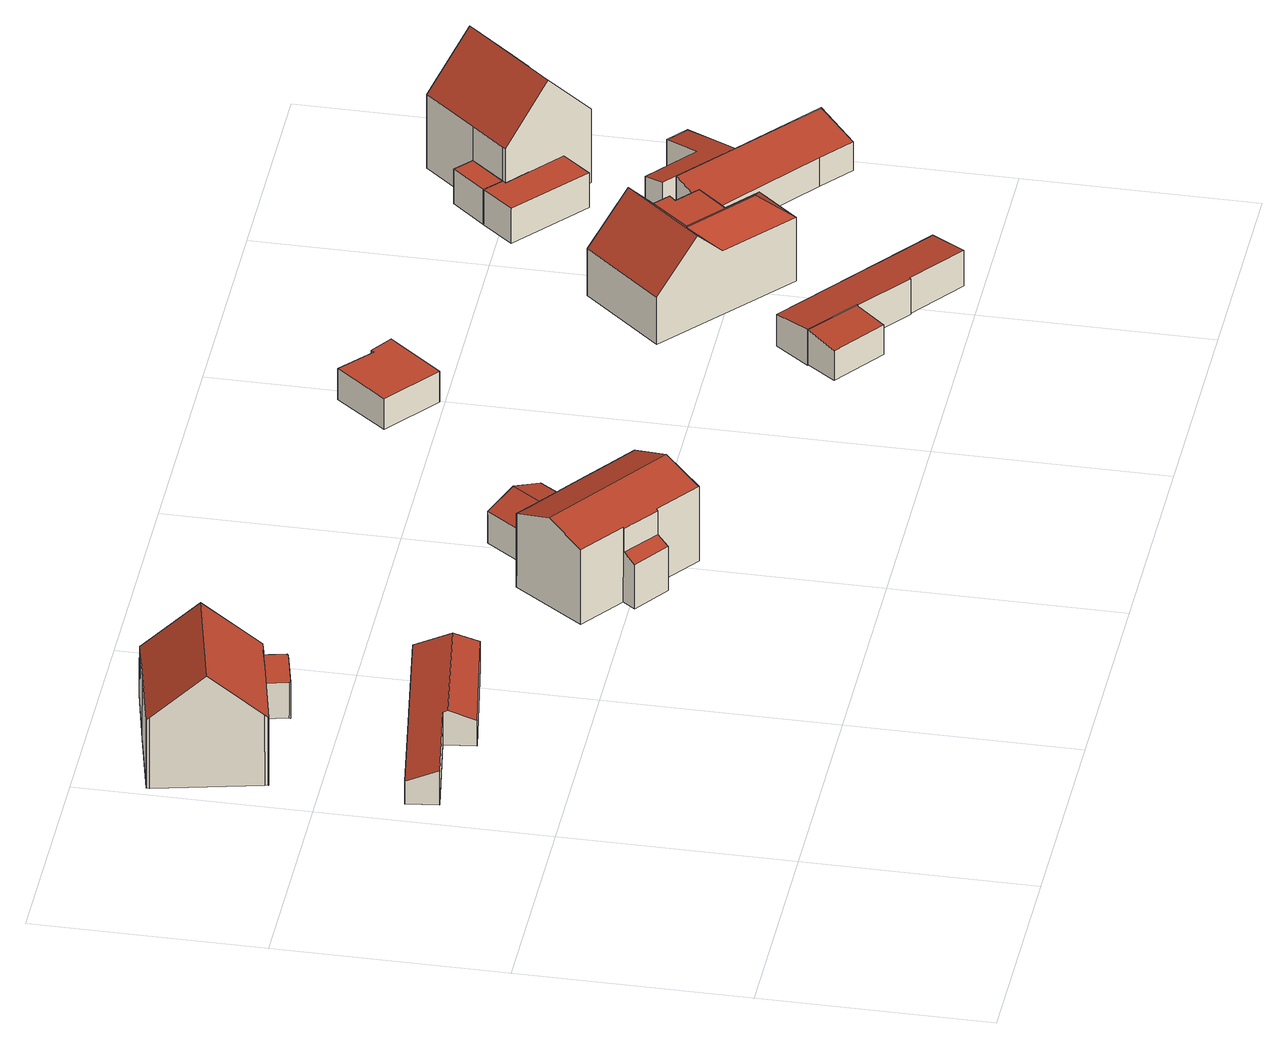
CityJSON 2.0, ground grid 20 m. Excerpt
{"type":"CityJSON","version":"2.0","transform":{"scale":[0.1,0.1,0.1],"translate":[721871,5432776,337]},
"CityObjects":{
"building1":{"type":"Building","attributes":{"Gemeindeschluessel":"09362000","HoeheDach":"342.120","HoeheGrund":"338.740","Methode":"2000","NiedrigsteTraufeDesGebaeudes":"340.919","Geometrietyp2DReferenz":"3000","measuredHeight":3.38,"function":"31001_2000","roofType":"3100"},"geometry":[{"type":"Solid","lod":"2","boundaries":[[[[0,1,2,3,4,5]],[[6,7,8,9,10,11]],[[10,0,5,11]],[[12,13,3,2]],[[9,1,0,10]],[[11,5,4,6]],[[6,4,3,13,7]],[[7,13,12,8]],[[8,12,2,1,9]]]],"semantics":{"surfaces":[{"type":"RoofSurface","Dachneigung":"69.468","Dachorientierung":"351.431","Flaeche":"63.574","Z_MAX":"3.380","Z_MAX_ASL":"342.120","Z_MIN":"2.179","Z_MIN_ASL":"340.919"},{"type":"GroundSurface","Flaeche":"85.330","Z_MAX":"0.000","Z_MAX_ASL":"338.740","Z_MIN":"0.000","Z_MIN_ASL":"338.740"},{"type":"WallSurface","Flaeche":"7.539","Z_MAX":"3.224","Z_MAX_ASL":"341.964","Z_MIN":"0.000","Z_MIN_ASL":"338.740"},{"type":"RoofSurface","Dachneigung":"69.458","Dachorientierung":"171.430","Flaeche":"27.546","Z_MAX":"3.380","Z_MAX_ASL":"342.120","Z_MIN":"2.502","Z_MIN_ASL":"341.242"},{"type":"WallSurface","Flaeche":"27.440","Z_MAX":"3.224","Z_MAX_ASL":"341.964","Z_MIN":"0.000","Z_MIN_ASL":"338.740"},{"type":"WallSurface","Flaeche":"43.047","Z_MAX":"2.179","Z_MAX_ASL":"340.919","Z_MIN":"0.000","Z_MIN_ASL":"338.740"},{"type":"WallSurface","Flaeche":"15.580","Z_MAX":"3.380","Z_MAX_ASL":"342.120","Z_MIN":"0.000","Z_MIN_ASL":"338.740"},{"type":"WallSurface","Flaeche":"28.262","Z_MAX":"2.535","Z_MAX_ASL":"341.275","Z_MIN":"0.000","Z_MIN_ASL":"338.740"},{"type":"WallSurface","Flaeche":"8.462","Z_MAX":"3.380","Z_MAX_ASL":"342.120","Z_MIN":"0.000","Z_MIN_ASL":"338.740"}],"values":[[0,1,2,3,4,5,6,7,8]]}}]},
"building2":{"type":"Building","attributes":{"Gemeindeschluessel":"09362000","HoeheDach":"348.760","HoeheGrund":"337.984","Methode":"2000","NiedrigsteTraufeDesGebaeudes":"341.510","Geometrietyp2DReferenz":"3000","measuredHeight":10.78,"function":"31001_1000","roofType":"3100"},"address":[{"Country":"Germany","Locality":"Regensburg","ThoroughfareName":"Mattinger Straße 7a,7b"}],"geometry":[{"type":"MultiSurface","lod":"2","boundaries":[[[14,15,16,17]],[[18,19,20,21]],[[22,23,24,25]],[[26,27,28,29,30]],[[31,32,33,34]],[[28,35,36,16,15,37,38,39,29]],[[40,35,28,27]],[[41,42,43,44,20,19,24,23,45,46]],[[47,46,45,48]],[[47,49,50,51,41,46]],[[14,17,52,40,27,26,34,31,34,49,47,48,22,25,18,21,53]],[[52,36,35,40]],[[17,16,36,52]],[[23,22,48,45]],[[34,33,50,49]],[[21,20,44,53]],[[30,29,39,51,50,33,32,33]],[[25,24,19,18]],[[41,51,39,38,42]],[[14,53,44,43,37,15]],[[42,38,37,43]],[[26,30,33,34]]],"semantics":{"surfaces":[{"type":"WallSurface","Flaeche":"15.917","Z_MAX":"6.683","Z_MAX_ASL":"344.667","Z_MIN":"0.000","Z_MIN_ASL":"337.984"},{"type":"WallSurface","Flaeche":"14.141","Z_MAX":"3.526","Z_MAX_ASL":"341.510","Z_MIN":"0.000","Z_MIN_ASL":"337.984"},{"type":"WallSurface","Flaeche":"0.212","Z_MAX":"3.526","Z_MAX_ASL":"341.510","Z_MIN":"0.000","Z_MIN_ASL":"337.984"},{"type":"WallSurface","Flaeche":"82.872","Z_MAX":"10.776","Z_MAX_ASL":"348.760","Z_MIN":"0.000","Z_MIN_ASL":"337.984"},{"type":"WallSurface","Flaeche":"0.346","Z_MAX":"6.750","Z_MAX_ASL":"344.734","Z_MIN":"0.000","Z_MIN_ASL":"337.984"},{"type":"RoofSurface","Dachneigung":"50.559","Dachorientierung":"167.178","Flaeche":"68.698","Z_MAX":"10.776","Z_MAX_ASL":"348.760","Z_MIN":"6.666","Z_MIN_ASL":"344.650"},{"type":"WallSurface","Flaeche":"1.537","Z_MAX":"6.908","Z_MAX_ASL":"344.892","Z_MIN":"0.000","Z_MIN_ASL":"337.984"},{"type":"RoofSurface","Dachneigung":"90.000","Dachorientierung":"-1.000","Flaeche":"39.101","Z_MAX":"3.526","Z_MAX_ASL":"341.510","Z_MIN":"3.526","Z_MIN_ASL":"341.510"},{"type":"WallSurface","Flaeche":"33.890","Z_MAX":"6.706","Z_MAX_ASL":"344.690","Z_MIN":"0.000","Z_MIN_ASL":"337.984"},{"type":"GroundSurface","Flaeche":"144.745","Z_MAX":"0.000","Z_MAX_ASL":"337.984","Z_MIN":"0.000","Z_MIN_ASL":"337.984"},{"type":"WallSurface","Flaeche":"0.411","Z_MAX":"6.713","Z_MAX_ASL":"344.697","Z_MIN":"0.000","Z_MIN_ASL":"337.984"},{"type":"WallSurface","Flaeche":"47.481","Z_MAX":"6.680","Z_MAX_ASL":"344.664","Z_MIN":"0.000","Z_MIN_ASL":"337.984"},{"type":"WallSurface","Flaeche":"42.250","Z_MAX":"3.526","Z_MAX_ASL":"341.510","Z_MIN":"0.000","Z_MIN_ASL":"337.984"},{"type":"WallSurface","Flaeche":"47.434","Z_MAX":"6.708","Z_MAX_ASL":"344.692","Z_MIN":"0.000","Z_MIN_ASL":"337.984"},{"type":"WallSurface","Flaeche":"0.216","Z_MAX":"3.526","Z_MAX_ASL":"341.510","Z_MIN":"0.000","Z_MIN_ASL":"337.984"},{"type":"RoofSurface","Dachneigung":"50.551","Dachorientierung":"347.181","Flaeche":"68.111","Z_MAX":"10.776","Z_MAX_ASL":"348.760","Z_MIN":"6.704","Z_MIN_ASL":"344.688"},{"type":"WallSurface","Flaeche":"0.250","Z_MAX":"3.526","Z_MAX_ASL":"341.510","Z_MIN":"0.000","Z_MIN_ASL":"337.984"},{"type":"WallSurface","Flaeche":"51.749","Z_MAX":"10.776","Z_MAX_ASL":"348.760","Z_MIN":"3.526","Z_MIN_ASL":"341.510"},{"type":"WallSurface","Flaeche":"7.667","Z_MAX":"6.683","Z_MAX_ASL":"344.667","Z_MIN":"0.000","Z_MIN_ASL":"337.984"},{"type":"WallSurface","Flaeche":"3.451","Z_MAX":"6.666","Z_MAX_ASL":"344.650","Z_MIN":"3.526","Z_MIN_ASL":"341.510"},{"type":"WallSurface","Flaeche":"1.598","Z_MAX":"6.941","Z_MAX_ASL":"344.925","Z_MIN":"0.000","Z_MIN_ASL":"337.984"}],"values":[0,1,2,3,4,5,6,7,2,8,9,10,11,12,13,14,15,16,17,18,19,20]}}]},
"building3":{"type":"Building","attributes":{"Gemeindeschluessel":"09362000","HoeheDach":"347.320","HoeheGrund":"338.700","Methode":"2000","NiedrigsteTraufeDesGebaeudes":"342.959","Geometrietyp2DReferenz":"3000","measuredHeight":8.62,"function":"31001_1000","roofType":"3100"},"address":[{"Country":"Germany","Locality":"Regensburg","ThoroughfareName":"Fährenweg 24"}],"geometry":[{"type":"Solid","lod":"2","boundaries":[[[[54,55,56,57]],[[58,59,60,61,62,63,64,65]],[[66,67,68,69]],[[70,62,61,71]],[[72,73,74,75]],[[73,60,59,74]],[[66,76,65,64,67]],[[70,71,77,78,79,76,66,69,54,57]],[[63,56,55,68,67,64]],[[79,78,75,74,59,58]],[[79,58,65,76]],[[70,57,56,63,62]],[[77,72,75,78]],[[69,68,55,54]],[[77,71,61,60,73,72]]]],"semantics":{"surfaces":[{"type":"WallSurface","Flaeche":"39.959","Z_MAX":"7.248","Z_MAX_ASL":"345.948","Z_MIN":"-0.000","Z_MIN_ASL":"338.700"},{"type":"RoofSurface","Dachneigung":"70.032","Dachorientierung":"218.053","Flaeche":"53.145","Z_MAX":"8.620","Z_MAX_ASL":"347.320","Z_MIN":"7.230","Z_MIN_ASL":"345.930"},{"type":"WallSurface","Flaeche":"12.701","Z_MAX":"7.248","Z_MAX_ASL":"345.948","Z_MIN":"-0.000","Z_MIN_ASL":"338.700"},{"type":"WallSurface","Flaeche":"34.389","Z_MAX":"7.260","Z_MAX_ASL":"345.960","Z_MIN":"-0.000","Z_MIN_ASL":"338.700"},{"type":"RoofSurface","Dachneigung":"62.471","Dachorientierung":"218.053","Flaeche":"5.537","Z_MAX":"4.940","Z_MAX_ASL":"343.640","Z_MIN":"4.259","Z_MIN_ASL":"342.959"},{"type":"WallSurface","Flaeche":"8.647","Z_MAX":"7.230","Z_MAX_ASL":"345.930","Z_MIN":"4.940","Z_MIN_ASL":"343.640"},{"type":"WallSurface","Flaeche":"59.768","Z_MAX":"8.620","Z_MAX_ASL":"347.320","Z_MIN":"-0.000","Z_MIN_ASL":"338.700"},{"type":"GroundSurface","Flaeche":"104.947","Z_MAX":"-0.000","Z_MAX_ASL":"338.700","Z_MIN":"-0.000","Z_MIN_ASL":"338.700"},{"type":"RoofSurface","Dachneigung":"70.032","Dachorientierung":"38.053","Flaeche":"53.290","Z_MAX":"8.620","Z_MAX_ASL":"347.320","Z_MIN":"7.247","Z_MIN_ASL":"345.947"},{"type":"WallSurface","Flaeche":"6.485","Z_MAX":"7.256","Z_MAX_ASL":"345.956","Z_MIN":"-0.000","Z_MIN_ASL":"338.700"},{"type":"WallSurface","Flaeche":"34.268","Z_MAX":"7.256","Z_MAX_ASL":"345.956","Z_MIN":"-0.000","Z_MIN_ASL":"338.700"},{"type":"WallSurface","Flaeche":"59.686","Z_MAX":"8.620","Z_MAX_ASL":"347.320","Z_MIN":"-0.000","Z_MIN_ASL":"338.700"},{"type":"WallSurface","Flaeche":"16.053","Z_MAX":"4.264","Z_MAX_ASL":"342.964","Z_MIN":"-0.000","Z_MIN_ASL":"338.700"},{"type":"WallSurface","Flaeche":"43.524","Z_MAX":"7.248","Z_MAX_ASL":"345.948","Z_MIN":"-0.000","Z_MIN_ASL":"338.700"},{"type":"WallSurface","Flaeche":"6.601","Z_MAX":"7.260","Z_MAX_ASL":"345.960","Z_MIN":"-0.000","Z_MIN_ASL":"338.700"}],"values":[[0,1,2,3,4,5,6,7,8,9,10,11,12,13,14]]}}]},
"building4":{"type":"Building","attributes":{"Gemeindeschluessel":"09362000","HoeheDach":"343.844","HoeheGrund":"339.570","Methode":"1000","NiedrigsteTraufeDesGebaeudes":"342.723","Geometrietyp2DReferenz":"3000","measuredHeight":4.27,"function":"31001_2000","roofType":"3100"},"geometry":[{"type":"Solid","lod":"2","boundaries":[[[[80,81,82,83]],[[82,81,84,85]],[[83,82,85,86,87]],[[88,89,84,81,80]],[[88,80,83,87]],[[87,86,89,88]],[[85,84,89,86]]]],"semantics":{"surfaces":[{"type":"WallSurface","Flaeche":"16.562","Z_MAX":"3.158","Z_MAX_ASL":"342.728","Z_MIN":"0.000","Z_MIN_ASL":"339.570"},{"type":"RoofSurface","Dachneigung":"69.587","Dachorientierung":"125.684","Flaeche":"16.837","Z_MAX":"4.274","Z_MAX_ASL":"343.844","Z_MIN":"3.153","Z_MIN_ASL":"342.723"},{"type":"WallSurface","Flaeche":"22.315","Z_MAX":"4.274","Z_MAX_ASL":"343.844","Z_MIN":"0.000","Z_MIN_ASL":"339.570"},{"type":"WallSurface","Flaeche":"22.359","Z_MAX":"4.274","Z_MAX_ASL":"343.844","Z_MIN":"0.000","Z_MIN_ASL":"339.570"},{"type":"GroundSurface","Flaeche":"31.572","Z_MAX":"0.000","Z_MAX_ASL":"339.570","Z_MIN":"0.000","Z_MIN_ASL":"339.570"},{"type":"WallSurface","Flaeche":"16.571","Z_MAX":"3.155","Z_MAX_ASL":"342.725","Z_MIN":"0.000","Z_MIN_ASL":"339.570"},{"type":"RoofSurface","Dachneigung":"69.593","Dachorientierung":"305.683","Flaeche":"16.854","Z_MAX":"4.274","Z_MAX_ASL":"343.844","Z_MIN":"3.155","Z_MIN_ASL":"342.725"}],"values":[[0,1,2,3,4,5,6]]}}]},
"building5":{"type":"Building","attributes":{"Gemeindeschluessel":"09362000","HoeheDach":"343.209","HoeheGrund":"340.250","Methode":"1000","NiedrigsteTraufeDesGebaeudes":"343.209","Geometrietyp2DReferenz":"3000","measuredHeight":2.96,"function":"31001_2000","roofType":"1000"},"geometry":[{"type":"Solid","lod":"2","boundaries":[[[[90,91,92,93,94,95]],[[96,97,92,91]],[[97,98,93,92]],[[99,100,90,95]],[[99,95,94,101]],[[99,101,98,97,96,100]],[[98,101,94,93]],[[96,91,90,100]]]],"semantics":{"surfaces":[{"type":"RoofSurface","Dachneigung":"90.000","Dachorientierung":"-1.000","Flaeche":"35.168","Z_MAX":"2.959","Z_MAX_ASL":"343.209","Z_MIN":"2.959","Z_MIN_ASL":"343.209"},{"type":"WallSurface","Flaeche":"1.091","Z_MAX":"2.959","Z_MAX_ASL":"343.209","Z_MIN":"0.000","Z_MIN_ASL":"340.250"},{"type":"WallSurface","Flaeche":"11.184","Z_MAX":"2.959","Z_MAX_ASL":"343.209","Z_MIN":"0.000","Z_MIN_ASL":"340.250"},{"type":"WallSurface","Flaeche":"17.900","Z_MAX":"2.959","Z_MAX_ASL":"343.209","Z_MIN":"0.000","Z_MIN_ASL":"340.250"},{"type":"WallSurface","Flaeche":"17.884","Z_MAX":"2.959","Z_MAX_ASL":"343.209","Z_MIN":"0.000","Z_MIN_ASL":"340.250"},{"type":"GroundSurface","Flaeche":"35.168","Z_MAX":"0.000","Z_MAX_ASL":"340.250","Z_MIN":"0.000","Z_MIN_ASL":"340.250"},{"type":"WallSurface","Flaeche":"17.083","Z_MAX":"2.959","Z_MAX_ASL":"343.209","Z_MIN":"0.000","Z_MIN_ASL":"340.250"},{"type":"WallSurface","Flaeche":"6.711","Z_MAX":"2.959","Z_MAX_ASL":"343.209","Z_MIN":"0.000","Z_MIN_ASL":"340.250"}],"values":[[0,1,2,3,4,5,6,7]]}}]},
"building6":{"type":"Building","attributes":{"Gemeindeschluessel":"09362000","HoeheDach":"343.986","HoeheGrund":"340.610","Methode":"1000","NiedrigsteTraufeDesGebaeudes":"343.515","Geometrietyp2DReferenz":"3000","measuredHeight":3.38,"function":"31001_2000","roofType":"1000"},"geometry":[{"type":"Solid","lod":"2","boundaries":[[[[102,103,104,105]],[[106,107,104,103,108]],[[109,108,103,102]],[[110,111,109,102,105]],[[111,106,108,109]],[[110,107,106,111]],[[105,104,107,110]]]],"semantics":{"surfaces":[{"type":"WallSurface","Flaeche":"18.459","Z_MAX":"3.376","Z_MAX_ASL":"343.986","Z_MIN":"0.000","Z_MIN_ASL":"340.610"},{"type":"RoofSurface","Dachneigung":"81.502","Dachorientierung":"216.674","Flaeche":"17.324","Z_MAX":"3.376","Z_MAX_ASL":"343.986","Z_MIN":"2.905","Z_MIN_ASL":"343.515"},{"type":"WallSurface","Flaeche":"9.897","Z_MAX":"3.376","Z_MAX_ASL":"343.986","Z_MIN":"0.000","Z_MIN_ASL":"340.610"},{"type":"GroundSurface","Flaeche":"17.134","Z_MAX":"0.000","Z_MAX_ASL":"340.610","Z_MIN":"0.000","Z_MIN_ASL":"340.610"},{"type":"WallSurface","Flaeche":"16.174","Z_MAX":"2.905","Z_MAX_ASL":"343.515","Z_MIN":"0.000","Z_MIN_ASL":"340.610"},{"type":"WallSurface","Flaeche":"9.091","Z_MAX":"3.340","Z_MAX_ASL":"343.950","Z_MIN":"0.000","Z_MIN_ASL":"340.610"},{"type":"WallSurface","Flaeche":"0.476","Z_MAX":"3.361","Z_MAX_ASL":"343.971","Z_MIN":"0.000","Z_MIN_ASL":"340.610"}],"values":[[0,1,2,3,4,5,6]]}}]},
"building7":{"type":"Building","attributes":{"Gemeindeschluessel":"09362000","HoeheDach":"344.016","HoeheGrund":"340.540","Methode":"1000","NiedrigsteTraufeDesGebaeudes":"343.587","Geometrietyp2DReferenz":"3000","measuredHeight":3.48,"function":"31001_2000","roofType":"9999"},"geometry":[{"type":"Solid","lod":"2","boundaries":[[[[112,113,114,115]],[[104,116,117,118,119,114,113,120,103]],[[115,114,119,121]],[[122,103,120,123]],[[124,117,116,125]],[[126,104,103,122]],[[122,123,112,115,121,127,124,125,126]],[[127,118,117,124]],[[125,116,104,126]],[[123,120,113,112]],[[121,119,118,127]]]],"semantics":{"surfaces":[{"type":"WallSurface","Flaeche":"18.153","Z_MAX":"3.047","Z_MAX_ASL":"343.587","Z_MIN":"0.000","Z_MIN_ASL":"340.540"},{"type":"RoofSurface","Dachneigung":"83.812","Dachorientierung":"37.476","Flaeche":"65.461","Z_MAX":"3.476","Z_MAX_ASL":"344.016","Z_MIN":"3.047","Z_MIN_ASL":"343.587"},{"type":"WallSurface","Flaeche":"12.327","Z_MAX":"3.458","Z_MAX_ASL":"343.998","Z_MIN":"0.000","Z_MIN_ASL":"340.540"},{"type":"WallSurface","Flaeche":"12.108","Z_MAX":"3.451","Z_MAX_ASL":"343.991","Z_MIN":"0.000","Z_MIN_ASL":"340.540"},{"type":"WallSurface","Flaeche":"19.605","Z_MAX":"3.476","Z_MAX_ASL":"344.016","Z_MIN":"0.000","Z_MIN_ASL":"340.540"},{"type":"WallSurface","Flaeche":"18.917","Z_MAX":"3.453","Z_MAX_ASL":"343.993","Z_MIN":"0.000","Z_MIN_ASL":"340.540"},{"type":"GroundSurface","Flaeche":"65.079","Z_MAX":"0.000","Z_MAX_ASL":"340.540","Z_MIN":"0.000","Z_MIN_ASL":"340.540"},{"type":"WallSurface","Flaeche":"0.637","Z_MAX":"3.476","Z_MAX_ASL":"344.016","Z_MIN":"0.000","Z_MIN_ASL":"340.540"},{"type":"WallSurface","Flaeche":"0.492","Z_MAX":"3.469","Z_MAX_ASL":"344.009","Z_MIN":"0.000","Z_MIN_ASL":"340.540"},{"type":"WallSurface","Flaeche":"33.838","Z_MAX":"3.047","Z_MAX_ASL":"343.587","Z_MIN":"0.000","Z_MIN_ASL":"340.540"},{"type":"WallSurface","Flaeche":"20.513","Z_MAX":"3.458","Z_MAX_ASL":"343.998","Z_MIN":"0.000","Z_MIN_ASL":"340.540"}],"values":[[0,1,2,3,4,5,6,7,8,9,10]]}}]},
"building8":{"type":"Building","attributes":{"Gemeindeschluessel":"09362000","HoeheDach":"349.330","HoeheGrund":"340.460","Methode":"2000","NiedrigsteTraufeDesGebaeudes":"345.070","Geometrietyp2DReferenz":"3000","measuredHeight":8.87,"function":"31001_1000","roofType":"3100"},"address":[{"Country":"Germany","Locality":"Regensburg","ThoroughfareName":"Fährenweg 11"}],"geometry":[{"type":"Solid","lod":"2","boundaries":[[[[128,129,130,131,132,133]],[[134,135,136,137,138]],[[139,140,141,142,143,144]],[[145,146,138,137,147,148]],[[144,146,145]],[[137,136,149,133,132,147]],[[150,146,144,143]],[[134,138,146,150]],[[131,130,141,140]],[[128,133,149,151]],[[142,129,128,151,135,134,150,143]],[[142,141,130,129]],[[131,140,139,148,147,132]],[[145,148,139,144]],[[151,149,136,135]]]],"semantics":{"surfaces":[{"type":"WallSurface","Flaeche":"58.596","Z_MAX":"8.870","Z_MAX_ASL":"349.330","Z_MIN":"0.000","Z_MIN_ASL":"340.460"},{"type":"WallSurface","Flaeche":"21.488","Z_MAX":"6.204","Z_MAX_ASL":"346.664","Z_MIN":"0.000","Z_MIN_ASL":"340.460"},{"type":"WallSurface","Flaeche":"96.081","Z_MAX":"8.870","Z_MAX_ASL":"349.330","Z_MIN":"0.000","Z_MIN_ASL":"340.460"},{"type":"RoofSurface","Dachneigung":"51.103","Dachorientierung":"42.997","Flaeche":"22.872","Z_MAX":"8.110","Z_MAX_ASL":"348.570","Z_MIN":"6.160","Z_MIN_ASL":"346.620"},{"type":"RoofSurface","Dachneigung":"51.120","Dachorientierung":"133.033","Flaeche":"7.179","Z_MAX":"8.110","Z_MAX_ASL":"348.570","Z_MIN":"6.200","Z_MIN_ASL":"346.660"},{"type":"RoofSurface","Dachneigung":"90.000","Dachorientierung":"-1.000","Flaeche":"15.432","Z_MAX":"6.160","Z_MAX_ASL":"346.620","Z_MIN":"6.160","Z_MIN_ASL":"346.620"},{"type":"WallSurface","Flaeche":"29.320","Z_MAX":"6.206","Z_MAX_ASL":"346.666","Z_MIN":"0.000","Z_MIN_ASL":"340.460"},{"type":"WallSurface","Flaeche":"21.820","Z_MAX":"6.206","Z_MAX_ASL":"346.666","Z_MIN":"0.000","Z_MIN_ASL":"340.460"},{"type":"RoofSurface","Dachneigung":"44.881","Dachorientierung":"313.112","Flaeche":"54.196","Z_MAX":"8.870","Z_MAX_ASL":"349.330","Z_MIN":"4.610","Z_MIN_ASL":"345.070"},{"type":"WallSurface","Flaeche":"4.969","Z_MAX":"6.160","Z_MAX_ASL":"346.620","Z_MIN":"0.000","Z_MIN_ASL":"340.460"},{"type":"GroundSurface","Flaeche":"114.100","Z_MAX":"0.000","Z_MAX_ASL":"340.460","Z_MIN":"0.000","Z_MIN_ASL":"340.460"},{"type":"WallSurface","Flaeche":"41.554","Z_MAX":"4.610","Z_MAX_ASL":"345.070","Z_MIN":"0.000","Z_MIN_ASL":"340.460"},{"type":"RoofSurface","Dachneigung":"44.544","Dachorientierung":"133.112","Flaeche":"27.676","Z_MAX":"8.870","Z_MAX_ASL":"349.330","Z_MIN":"6.160","Z_MIN_ASL":"346.620"},{"type":"RoofSurface","Dachneigung":"51.103","Dachorientierung":"222.997","Flaeche":"22.644","Z_MAX":"8.110","Z_MAX_ASL":"348.570","Z_MIN":"6.200","Z_MIN_ASL":"346.660"},{"type":"WallSurface","Flaeche":"15.386","Z_MAX":"6.160","Z_MAX_ASL":"346.620","Z_MIN":"0.000","Z_MIN_ASL":"340.460"}],"values":[[0,1,2,3,4,5,6,7,8,9,10,11,12,13,14]]}}]},
"building9":{"type":"Building","attributes":{"Gemeindeschluessel":"09362000","HoeheDach":"344.310","HoeheGrund":"340.920","Methode":"2000","NiedrigsteTraufeDesGebaeudes":"344.310","Geometrietyp2DReferenz":"3000","measuredHeight":3.39,"function":"31001_2000","roofType":"1000"},"geometry":[{"type":"Solid","lod":"2","boundaries":[[[[152,153,154,155]],[[156,157,158,159]],[[160,161,157,156]],[[162,154,153,158,157,161]],[[155,154,162,163]],[[160,156,159,152,155,163]],[[163,162,161,160]],[[159,158,153,152]]]],"semantics":{"surfaces":[{"type":"WallSurface","Flaeche":"20.802","Z_MAX":"3.390","Z_MAX_ASL":"344.310","Z_MIN":"0.000","Z_MIN_ASL":"340.920"},{"type":"WallSurface","Flaeche":"6.790","Z_MAX":"3.390","Z_MAX_ASL":"344.310","Z_MIN":"0.000","Z_MIN_ASL":"340.920"},{"type":"WallSurface","Flaeche":"12.048","Z_MAX":"3.390","Z_MAX_ASL":"344.310","Z_MIN":"0.000","Z_MIN_ASL":"340.920"},{"type":"RoofSurface","Dachneigung":"90.000","Dachorientierung":"-1.000","Flaeche":"26.881","Z_MAX":"3.390","Z_MAX_ASL":"344.310","Z_MIN":"3.390","Z_MIN_ASL":"344.310"},{"type":"WallSurface","Flaeche":"10.895","Z_MAX":"3.390","Z_MAX_ASL":"344.310","Z_MIN":"0.000","Z_MIN_ASL":"340.920"},{"type":"GroundSurface","Flaeche":"26.881","Z_MAX":"0.000","Z_MAX_ASL":"340.920","Z_MIN":"0.000","Z_MIN_ASL":"340.920"},{"type":"WallSurface","Flaeche":"27.667","Z_MAX":"3.390","Z_MAX_ASL":"344.310","Z_MIN":"0.000","Z_MIN_ASL":"340.920"},{"type":"WallSurface","Flaeche":"1.130","Z_MAX":"3.390","Z_MAX_ASL":"344.310","Z_MIN":"0.000","Z_MIN_ASL":"340.920"}],"values":[[0,1,2,3,4,5,6,7]]}}]},
"building10":{"type":"Building","attributes":{"Gemeindeschluessel":"09362000","HoeheDach":"345.014","HoeheGrund":"340.950","Methode":"1000","NiedrigsteTraufeDesGebaeudes":"343.680","Geometrietyp2DReferenz":"3000","measuredHeight":4.06,"function":"31001_2000","roofType":"2100"},"geometry":[{"type":"Solid","lod":"2","boundaries":[[[[164,165,166,167]],[[168,169,170,171]],[[172,173,165,164]],[[174,175,173,172]],[[171,174,172,164,167,168]],[[169,166,165,173,175,170]],[[167,166,169,168]],[[171,170,175,174]]]],"semantics":{"surfaces":[{"type":"WallSurface","Flaeche":"13.637","Z_MAX":"4.037","Z_MAX_ASL":"344.987","Z_MIN":"0.000","Z_MIN_ASL":"340.950"},{"type":"WallSurface","Flaeche":"32.253","Z_MAX":"2.733","Z_MAX_ASL":"343.683","Z_MIN":"0.000","Z_MIN_ASL":"340.950"},{"type":"WallSurface","Flaeche":"36.637","Z_MAX":"4.045","Z_MAX_ASL":"344.995","Z_MIN":"0.000","Z_MIN_ASL":"340.950"},{"type":"WallSurface","Flaeche":"25.630","Z_MAX":"4.064","Z_MAX_ASL":"345.014","Z_MIN":"0.000","Z_MIN_ASL":"340.950"},{"type":"GroundSurface","Flaeche":"63.282","Z_MAX":"0.000","Z_MAX_ASL":"340.950","Z_MIN":"0.000","Z_MIN_ASL":"340.950"},{"type":"RoofSurface","Dachneigung":"72.291","Dachorientierung":"219.175","Flaeche":"66.430","Z_MAX":"4.064","Z_MAX_ASL":"345.014","Z_MIN":"2.730","Z_MIN_ASL":"343.680"},{"type":"WallSurface","Flaeche":"10.134","Z_MAX":"2.758","Z_MAX_ASL":"343.708","Z_MIN":"0.000","Z_MIN_ASL":"340.950"},{"type":"WallSurface","Flaeche":"14.196","Z_MAX":"4.064","Z_MAX_ASL":"345.014","Z_MIN":"0.000","Z_MIN_ASL":"340.950"}],"values":[[0,1,2,3,4,5,6,7]]}}]},
"building11":{"type":"Building","attributes":{"Gemeindeschluessel":"09362000","HoeheDach":"344.300","HoeheGrund":"340.890","Methode":"2000","NiedrigsteTraufeDesGebaeudes":"344.300","Geometrietyp2DReferenz":"3000","measuredHeight":3.41,"function":"51009_1610","roofType":"1000"},"geometry":[{"type":"Solid","lod":"2","boundaries":[[[[176,177,158,159]],[[178,179,177,176]],[[159,158,157,156]],[[156,157,179,178]],[[156,178,176,159]],[[158,177,179,157]]]],"semantics":{"surfaces":[{"type":"WallSurface","Flaeche":"13.160","Z_MAX":"3.410","Z_MAX_ASL":"344.300","Z_MIN":"0.000","Z_MIN_ASL":"340.890"},{"type":"WallSurface","Flaeche":"6.798","Z_MAX":"3.410","Z_MAX_ASL":"344.300","Z_MIN":"0.000","Z_MIN_ASL":"340.890"},{"type":"WallSurface","Flaeche":"6.846","Z_MAX":"3.410","Z_MAX_ASL":"344.300","Z_MIN":"0.000","Z_MIN_ASL":"340.890"},{"type":"WallSurface","Flaeche":"13.156","Z_MAX":"3.410","Z_MAX_ASL":"344.300","Z_MIN":"0.000","Z_MIN_ASL":"340.890"},{"type":"GroundSurface","Flaeche":"7.720","Z_MAX":"0.000","Z_MAX_ASL":"340.890","Z_MIN":"0.000","Z_MIN_ASL":"340.890"},{"type":"RoofSurface","Dachneigung":"90.000","Dachorientierung":"-1.000","Flaeche":"7.720","Z_MAX":"3.410","Z_MAX_ASL":"344.300","Z_MIN":"3.410","Z_MIN_ASL":"344.300"}],"values":[[0,1,2,3,4,5]]}}]},
"building12":{"type":"Building","attributes":{"Gemeindeschluessel":"09362000","HoeheDach":"344.981","HoeheGrund":"341.090","Methode":"2000","NiedrigsteTraufeDesGebaeudes":"343.769","Geometrietyp2DReferenz":"3000","measuredHeight":3.89,"function":"31001_2000","roofType":"2100"},"geometry":[{"type":"Solid","lod":"2","boundaries":[[[[180,181,182,175,173,183,184]],[[180,185,186,181]],[[187,183,173,188]],[[185,180,184,189]],[[186,185,189,187,188,190,191]],[[191,182,181,186]],[[190,175,182,191]],[[188,173,175,190]],[[189,184,183,187]]]],"semantics":{"surfaces":[{"type":"RoofSurface","Dachneigung":"78.357","Dachorientierung":"39.372","Flaeche":"25.498","Z_MAX":"3.891","Z_MAX_ASL":"344.981","Z_MIN":"2.679","Z_MIN_ASL":"343.769"},{"type":"WallSurface","Flaeche":"19.052","Z_MAX":"3.442","Z_MAX_ASL":"344.532","Z_MIN":"0.000","Z_MIN_ASL":"341.090"},{"type":"WallSurface","Flaeche":"19.325","Z_MAX":"3.891","Z_MAX_ASL":"344.981","Z_MIN":"0.000","Z_MIN_ASL":"341.090"},{"type":"WallSurface","Flaeche":"11.208","Z_MAX":"3.436","Z_MAX_ASL":"344.526","Z_MIN":"0.000","Z_MIN_ASL":"341.090"},{"type":"GroundSurface","Flaeche":"24.973","Z_MAX":"0.000","Z_MAX_ASL":"341.090","Z_MIN":"0.000","Z_MIN_ASL":"341.090"},{"type":"WallSurface","Flaeche":"7.839","Z_MAX":"3.883","Z_MAX_ASL":"344.973","Z_MIN":"0.000","Z_MIN_ASL":"341.090"},{"type":"WallSurface","Flaeche":"5.557","Z_MAX":"3.883","Z_MAX_ASL":"344.973","Z_MIN":"0.000","Z_MIN_ASL":"341.090"},{"type":"WallSurface","Flaeche":"24.571","Z_MAX":"3.891","Z_MAX_ASL":"344.981","Z_MIN":"0.000","Z_MIN_ASL":"341.090"},{"type":"WallSurface","Flaeche":"5.925","Z_MAX":"2.682","Z_MAX_ASL":"343.772","Z_MIN":"0.000","Z_MIN_ASL":"341.090"}],"values":[[0,1,2,3,4,5,6,7,8]]}}]},
"building13":{"type":"Building","attributes":{"Gemeindeschluessel":"09362000","HoeheDach":"352.410","HoeheGrund":"340.450","Methode":"2000","NiedrigsteTraufeDesGebaeudes":"344.800","Geometrietyp2DReferenz":"3000","measuredHeight":11.96,"function":"31001_1000","roofType":"3100"},"address":[{"Country":"Germany","Locality":"Regensburg","ThoroughfareName":"Fährenweg 9"}],"geometry":[{"type":"Solid","lod":"2","boundaries":[[[[192,193,194,195]],[[196,197,198,199,200,201,202,203]],[[204,205,206,207]],[[208,197,196,209]],[[210,195,194,202,201]],[[203,202,194,193,206,205]],[[207,206,193,192]],[[210,201,200,211]],[[212,213,208,209,214,204,207,192,195,210,211]],[[212,211,200,199,215,216]],[[212,216,217,213]],[[204,214,209,196,203,205]],[[208,213,217,218,198,197]],[[217,216,215,218]],[[215,199,198,218]]]],"semantics":{"surfaces":[{"type":"WallSurface","Flaeche":"41.917","Z_MAX":"7.120","Z_MAX_ASL":"347.570","Z_MIN":"-0.000","Z_MIN_ASL":"340.450"},{"type":"RoofSurface","Dachneigung":"42.763","Dachorientierung":"132.640","Flaeche":"66.828","Z_MAX":"11.960","Z_MAX_ASL":"352.410","Z_MIN":"7.060","Z_MIN_ASL":"347.510"},{"type":"WallSurface","Flaeche":"2.370","Z_MAX":"7.122","Z_MAX_ASL":"347.572","Z_MIN":"-0.000","Z_MIN_ASL":"340.450"},{"type":"WallSurface","Flaeche":"29.449","Z_MAX":"7.116","Z_MAX_ASL":"347.566","Z_MIN":"-0.000","Z_MIN_ASL":"340.450"},{"type":"WallSurface","Flaeche":"85.359","Z_MAX":"11.960","Z_MAX_ASL":"352.410","Z_MIN":"-0.000","Z_MIN_ASL":"340.450"},{"type":"RoofSurface","Dachneigung":"42.763","Dachorientierung":"312.641","Flaeche":"66.516","Z_MAX":"11.960","Z_MAX_ASL":"352.410","Z_MIN":"7.114","Z_MIN_ASL":"347.564"},{"type":"WallSurface","Flaeche":"27.496","Z_MAX":"7.118","Z_MAX_ASL":"347.568","Z_MIN":"-0.000","Z_MIN_ASL":"340.450"},{"type":"WallSurface","Flaeche":"15.178","Z_MAX":"7.127","Z_MAX_ASL":"347.577","Z_MIN":"-0.000","Z_MIN_ASL":"340.450"},{"type":"GroundSurface","Flaeche":"95.916","Z_MAX":"-0.000","Z_MAX_ASL":"340.450","Z_MIN":"-0.000","Z_MIN_ASL":"340.450"},{"type":"WallSurface","Flaeche":"6.530","Z_MAX":"7.122","Z_MAX_ASL":"347.572","Z_MIN":"-0.000","Z_MIN_ASL":"340.450"},{"type":"WallSurface","Flaeche":"16.594","Z_MAX":"4.350","Z_MAX_ASL":"344.800","Z_MIN":"-0.000","Z_MIN_ASL":"340.450"},{"type":"WallSurface","Flaeche":"85.460","Z_MAX":"11.960","Z_MAX_ASL":"352.410","Z_MIN":"-0.000","Z_MIN_ASL":"340.450"},{"type":"WallSurface","Flaeche":"6.515","Z_MAX":"7.116","Z_MAX_ASL":"347.566","Z_MIN":"-0.000","Z_MIN_ASL":"340.450"},{"type":"RoofSurface","Dachneigung":"90.000","Dachorientierung":"-1.000","Flaeche":"5.381","Z_MAX":"4.350","Z_MAX_ASL":"344.800","Z_MIN":"4.350","Z_MIN_ASL":"344.800"},{"type":"WallSurface","Flaeche":"10.338","Z_MAX":"7.060","Z_MAX_ASL":"347.510","Z_MIN":"4.350","Z_MIN_ASL":"344.800"}],"values":[[0,1,2,3,4,5,6,7,8,9,10,11,12,13,14]]}}]}
},
"vertices":[
[19,299,50],[104,312,49],[105,308,51],[215,324,51],[210,356,39],[15,327,39],[210,356,17],[219,302,17],[108,284,17],[104,312,17],[19,299,17],[15,327,17],[108,284,42],[219,302,43],
[125,464,10],[125,464,77],[102,458,77],[102,458,10],[169,451,10],[169,451,45],[130,442,45],[130,442,10],[170,452,10],[170,452,45],[169,452,45],[169,452,10],[10,536,10],[31,445,10],[31,445,79],[21,491,118],[10,536,79],[11,539,10],[11,539,77],[10,539,77],[10,539,10],[32,443,77],[32,442,76],[125,463,76],[136,466,76],[125,515,118],[32,443,10],[113,563,45],[136,466,45],[125,463,45],[130,443,45],[143,569,45],[142,569,45],[142,569,10],[143,569,10],[79,555,10],[79,555,77],[113,563,77],[32,442,10],[130,443,10],
[402,248,17],[402,248,89],[446,216,89],[446,216,17],[333,205,90],[333,204,89],[363,182,89],[364,183,90],[402,155,90],[424,186,103],[317,263,103],[295,233,90],[339,294,17],[339,294,89],[353,283,89],[353,283,17],[402,155,17],[364,183,17],[356,172,60],[363,182,66],[333,204,66],[325,194,60],[295,233,17],[356,172,17],[325,194,17],[333,205,17],
[432,291,26],[432,291,57],[402,248,57],[402,248,26],[408,309,68],[377,266,68],[353,283,57],[353,283,26],[384,326,26],[384,326,57],
[607,446,62],[588,459,62],[586,456,62],[557,481,62],[521,436,62],[568,399,62],[588,459,32],[586,456,32],[557,481,32],[568,399,32],[607,446,32],[521,436,32],
[669,114,36],[669,114,70],[712,81,70],[712,81,36],[694,56,65],[711,80,69],[650,89,65],[650,89,36],[711,80,36],[694,56,36],
[780,76,35],[780,76,66],[827,40,66],[827,40,35],[711,80,70],[756,45,70],[757,46,70],[804,10,70],[692,144,66],[804,10,35],[669,114,35],[692,144,35],[756,45,35],[711,80,35],[712,81,35],[757,46,35],
[801,252,35],[736,308,35],[736,308,81],[768,280,123],[788,263,96],[801,252,96],[791,204,35],[814,230,35],[814,230,96],[792,204,96],[791,204,97],[729,195,97],[709,212,123],[677,240,81],[677,240,35],[787,145,35],[787,145,97],[785,178,116],[818,181,97],[761,231,96],[730,225,116],[795,246,96],[818,181,35],[795,246,35],
[829,392,39],[829,392,73],[876,353,73],[876,353,39],[816,408,39],[816,408,73],[831,395,73],[831,395,39],[793,381,39],[793,381,73],[855,328,73],[855,328,39],
[971,158,39],[971,158,80],[946,127,67],[946,127,39],[918,150,39],[918,150,67],[826,224,67],[826,224,39],[901,216,39],[901,216,80],[853,256,39],[853,256,80],
[856,424,39],[856,424,73],[841,437,39],[841,437,73],
[898,247,75],[855,282,75],[842,265,80],[938,262,68],[921,276,68],[898,247,41],[855,282,41],[938,262,41],[901,216,41],[921,276,41],[853,256,41],[842,265,41],
[856,424,34],[856,424,106],[895,469,106],[895,469,34],[898,334,106],[924,366,106],[925,366,105],[950,395,105],[949,395,106],[963,411,106],[929,440,154],[863,363,154],[829,392,34],[829,392,106],[831,395,106],[831,395,34],[924,366,34],[898,334,34],[963,411,34],[949,395,34],[960,386,34],[936,357,34],[876,353,34],[950,395,78],[960,386,78],[936,357,78],[925,366,78]
]}
